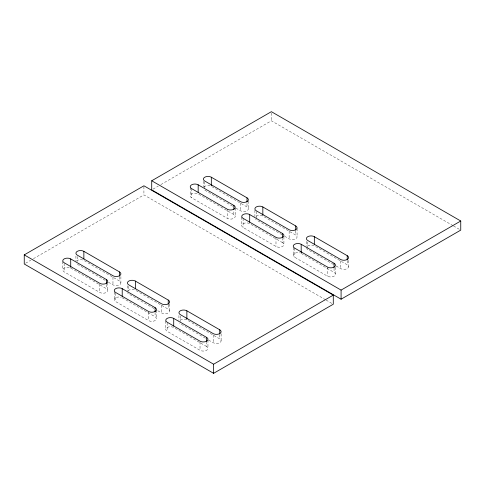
<?xml version="1.0" encoding="UTF-8"?>
<svg xmlns="http://www.w3.org/2000/svg" width="485" height="485" viewBox="0 0 485 485"><rect width="100%" height="100%" fill="white"/><g stroke="black" fill="none" stroke-linecap="round" stroke-linejoin="round"><path stroke-width="0.36" stroke-dasharray="2.42 1.82" d="M153.024 189.126L158.256 186.107M160.868 184.597L271.382 120.789L452.887 225.58M25.559 263.24L30.791 260.215M33.404 258.705L143.918 194.903L325.423 299.694M453.542 225.955L460.75 230.12M235.886 208.107L240.427 210.732A4.65 2.686 0 0 0 247.004 210.732A4.65 2.686 0 0 0 247.004 206.937L211.327 186.337A4.65 2.686 0 0 0 204.015 186.895M284.622 236.25L289.133 238.85A4.65 2.686 0 0 0 295.711 238.85A4.65 2.686 0 0 0 295.711 235.055L262.834 216.074A4.65 2.686 0 0 0 255.522 216.631M336.129 265.986L340.64 268.587A4.65 2.686 0 0 0 347.218 268.587A4.65 2.686 0 0 0 347.218 264.792L314.341 245.81A4.65 2.686 0 0 0 306.562 247.017M232.642 206.24L204.755 190.132A4.65 2.686 0 0 1 204.015 189.58M282.046 234.758L256.256 219.869A4.65 2.686 0 0 1 255.522 219.317M333.547 264.495L307.763 249.605A4.65 2.686 0 0 1 306.562 248.405M233.849 214.528L198.177 193.933A4.65 2.686 0 0 0 191.599 193.933A4.65 2.686 0 0 0 191.599 197.728L227.277 218.323A4.65 2.686 0 0 0 233.849 218.323A4.65 2.686 0 0 0 233.849 214.528L233.849 210.32M282.561 242.645L249.684 223.67A4.65 2.686 0 0 0 243.106 223.67A4.65 2.686 0 0 0 243.106 227.465L275.983 246.447A4.65 2.686 0 0 0 282.561 246.447A4.65 2.686 0 0 0 282.561 242.645L282.561 238.444M301.191 253.406L334.062 272.382A4.65 2.686 0 0 1 334.062 276.183A4.65 2.686 0 0 1 327.49 276.183L294.613 257.202A4.65 2.686 0 0 1 294.213 253.667A4.65 2.686 0 0 1 300.227 252.976M326.078 300.069L331.976 303.477M108.422 282.221L112.963 284.84A4.65 2.686 0 0 0 119.534 284.84A4.65 2.686 0 0 0 119.534 281.045L83.863 260.451A4.65 2.686 0 0 0 76.084 261.651M157.801 310.733L161.669 312.964A4.65 2.686 0 0 0 168.246 312.964A4.65 2.686 0 0 0 168.246 309.169L135.37 290.188A4.65 2.686 0 0 0 128.052 290.745M208.659 340.094L213.176 342.701A4.65 2.686 0 0 0 219.747 342.701A4.65 2.686 0 0 0 219.747 338.906L186.87 319.924A4.65 2.686 0 0 0 179.559 320.482M105.178 280.348L77.285 264.246A4.65 2.686 0 0 1 76.084 263.046M153.933 308.496L128.792 293.983A4.65 2.686 0 0 1 127.591 292.782M205.44 338.233L180.299 323.719A4.65 2.686 0 0 1 179.559 323.162M70.713 268.041L106.385 288.642A4.65 2.686 0 0 1 106.385 292.437A4.65 2.686 0 0 1 99.813 292.437L64.135 271.836A4.65 2.686 0 0 1 63.735 268.308A4.65 2.686 0 0 1 69.749 267.617M122.22 297.778L155.091 316.76A4.65 2.686 0 0 1 155.091 320.555A4.65 2.686 0 0 1 148.519 320.555L115.642 301.573A4.65 2.686 0 0 1 115.242 298.045A4.65 2.686 0 0 1 121.256 297.353M206.598 346.496L173.721 327.514A4.65 2.686 0 0 0 167.149 327.514A4.65 2.686 0 0 0 167.149 331.31L200.026 350.291A4.65 2.686 0 0 0 206.598 350.291A4.65 2.686 0 0 0 206.598 346.496L206.598 342.295M348.576 260.384L348.576 266.689M347.218 260.584L347.218 264.792M340.64 260.881L340.64 268.587M335.426 267.277L335.426 274.286M334.062 268.181L334.062 272.382M327.49 267.071L327.49 276.183M307.763 241.9L307.763 248.205M306.405 241.403L306.405 246.307M297.069 228.544L297.069 236.953M295.711 230.848L295.711 235.055M294.613 248.09L294.613 257.202M293.249 247.592L293.249 255.304M289.133 231.145L289.133 238.85M283.919 236.838L283.919 244.549M275.983 237.335L275.983 246.447M271.382 113.078L271.382 120.789M256.256 211.46L256.256 218.468M254.898 210.266L254.898 216.571M248.362 201.123L248.362 208.835M247.004 203.433L247.004 206.937M243.106 218.353L243.106 227.465M241.748 217.153L241.748 225.567M240.427 203.021L240.427 210.732M235.213 208.016L235.213 216.425M227.277 209.211L227.277 218.323M221.112 333.795L221.112 340.803M219.747 334.699L219.747 338.906M213.176 334.989L213.176 342.701M207.962 339.985L207.962 348.394M204.755 181.723L204.755 188.732M203.391 181.226L203.391 186.834M200.026 341.883L200.026 350.291M191.599 188.617L191.599 197.728M190.241 187.416L190.241 195.831M180.299 316.008L180.299 321.616M178.935 315.517L178.935 320.421M169.604 304.059L169.604 311.067M168.246 304.962L168.246 309.169M167.149 322.901L167.149 331.31M165.785 321.003L165.785 329.412M161.669 305.253L161.669 312.964M156.455 310.248L156.455 318.657M155.091 312.558L155.091 316.76M148.519 312.146L148.519 320.555M143.918 186.495L143.918 194.903M128.792 286.271L128.792 291.182M127.434 285.78L127.434 290.685M120.898 276.638L120.898 282.943M119.534 276.844L119.534 281.045M115.642 293.164L115.642 301.573M114.278 291.97L114.278 299.675M112.963 277.135L112.963 284.84M107.749 282.828L107.749 290.539M106.385 284.434L106.385 288.642M99.813 284.028L99.813 292.437M77.285 256.535L77.285 261.445M75.927 256.044L75.927 260.948M64.135 263.428L64.135 271.836M62.777 261.53L62.777 269.939"/><path stroke-width="0.73" d="M151.714 180.772L271.382 111.677L460.75 221.008L460.75 230.12L341.082 299.209L151.714 189.877L151.714 180.772L341.082 290.097L460.75 221.008M24.25 254.88L143.918 185.791L333.286 295.123L333.286 304.228L213.618 373.323L24.25 263.992L24.25 254.88L213.618 364.211L333.286 295.123M247.004 197.825A4.65 2.686 0 0 1 247.004 201.621A4.65 2.686 0 0 1 240.427 201.621L204.755 181.026A4.65 2.686 0 0 1 204.755 177.225A4.65 2.686 0 0 1 211.327 177.225L247.004 197.825L247.004 202.027M295.711 225.943A4.65 2.686 0 0 1 295.711 229.738A4.65 2.686 0 0 1 289.133 229.738L256.256 210.763A4.65 2.686 0 0 1 256.256 206.962A4.65 2.686 0 0 1 262.834 206.962L295.711 225.943L295.711 230.151M347.218 255.68A4.65 2.686 0 0 1 347.218 259.475A4.65 2.686 0 0 1 340.64 259.475L307.763 240.499A4.65 2.686 0 0 1 307.763 236.698A4.65 2.686 0 0 1 314.341 236.698L347.218 255.68L347.218 259.887M233.849 205.416A4.65 2.686 0 0 1 233.849 209.211A4.65 2.686 0 0 1 227.277 209.211L191.599 188.617A4.65 2.686 0 0 1 191.599 184.821A4.65 2.686 0 0 1 198.177 184.821L233.849 205.416L233.849 209.623M282.561 233.54A4.65 2.686 0 0 1 282.561 237.335A4.65 2.686 0 0 1 275.983 237.335L243.106 218.353A4.65 2.686 0 0 1 243.106 214.558A4.65 2.686 0 0 1 249.684 214.558L282.561 233.54L282.561 237.741M334.062 263.276A4.65 2.686 0 0 1 334.062 267.071A4.65 2.686 0 0 1 327.49 267.071L294.613 248.09A4.65 2.686 0 0 1 294.613 244.294A4.65 2.686 0 0 1 301.191 244.294L334.062 263.276L334.062 267.477M119.534 271.933A4.65 2.686 0 0 1 119.534 275.735A4.65 2.686 0 0 1 112.963 275.735L77.285 255.134A4.65 2.686 0 0 1 77.285 251.339A4.65 2.686 0 0 1 83.863 251.339L119.534 271.933L119.534 276.141M168.246 300.057A4.65 2.686 0 0 1 168.246 303.852A4.65 2.686 0 0 1 161.669 303.852L128.792 284.871A4.65 2.686 0 0 1 128.792 281.076A4.65 2.686 0 0 1 135.37 281.076L168.246 300.057L168.246 304.265M219.747 329.794A4.65 2.686 0 0 1 219.747 333.589A4.65 2.686 0 0 1 213.176 333.589L180.299 314.607A4.65 2.686 0 0 1 180.299 310.812A4.65 2.686 0 0 1 186.87 310.812L219.747 329.794L219.747 334.001M106.385 279.53A4.65 2.686 0 0 1 106.385 283.325A4.65 2.686 0 0 1 99.813 283.325L64.135 262.731A4.65 2.686 0 0 1 64.135 258.929A4.65 2.686 0 0 1 70.713 258.929L106.385 279.53L106.385 283.731M155.091 307.648A4.65 2.686 0 0 1 155.091 311.443A4.65 2.686 0 0 1 148.519 311.443L115.642 292.467A4.65 2.686 0 0 1 115.642 288.666A4.65 2.686 0 0 1 122.22 288.666L155.091 307.648L155.091 311.855M206.598 337.384A4.65 2.686 0 0 1 206.598 341.179A4.65 2.686 0 0 1 200.026 341.179L167.149 322.204A4.65 2.686 0 0 1 167.149 318.403A4.65 2.686 0 0 1 173.721 318.403L206.598 337.384L206.598 341.592M341.082 290.097L341.082 299.209M314.341 236.698L314.341 244.41M301.191 244.294L301.191 252.703M262.834 206.962L262.834 215.376M249.684 214.558L249.684 222.263M213.618 364.211L213.618 373.323M211.327 177.225L211.327 185.64M198.177 184.821L198.177 192.527M186.87 310.812L186.87 319.221M173.721 318.403L173.721 326.114M135.37 281.076L135.37 288.787M122.22 288.666L122.22 296.377M83.863 251.339L83.863 259.051M70.713 258.929L70.713 267.344"/></g></svg>
